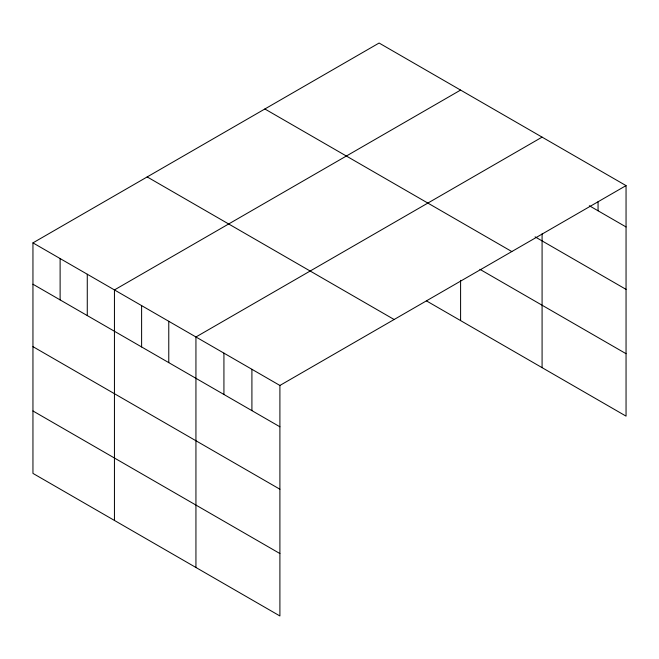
<?xml version="1.0" encoding="UTF-8"?>
<svg xmlns="http://www.w3.org/2000/svg" width="659" height="659" viewBox="0 0 659 659"><rect width="100%" height="100%" fill="white"/><g stroke="black" fill="none" stroke-linecap="round" stroke-linejoin="round"><path stroke-width="0.99" d="M626.05 185.607L279.902 385.457L279.902 615.967L32.95 473.393L32.95 242.874L379.098 43.033L626.05 185.607L626.05 416.126L426.414 300.866M460.592 90.077L114.444 289.927L114.444 520.445M542.085 137.13L195.937 336.98L195.937 567.498M589.319 205.74L626.05 226.951M535.075 236.853L626.05 289.375M264.869 108.982L511.821 251.557M479.867 269.3L626.05 353.694M147.179 176.925L394.131 319.508M32.95 242.874L279.902 385.457M32.95 284.218L279.902 426.793M32.95 346.65L279.902 489.225M32.95 410.969L279.902 553.544M598.059 201.712L598.059 210.789M542.085 233.854L542.085 367.648M460.592 280.322L460.592 320.595M251.911 369.295L251.911 410.639M223.928 353.133L223.928 394.477M168.77 321.295L168.77 362.639M141.611 305.611L141.611 346.955M87.276 274.243L87.276 315.587M60.117 258.559L60.117 299.903"/></g></svg>
